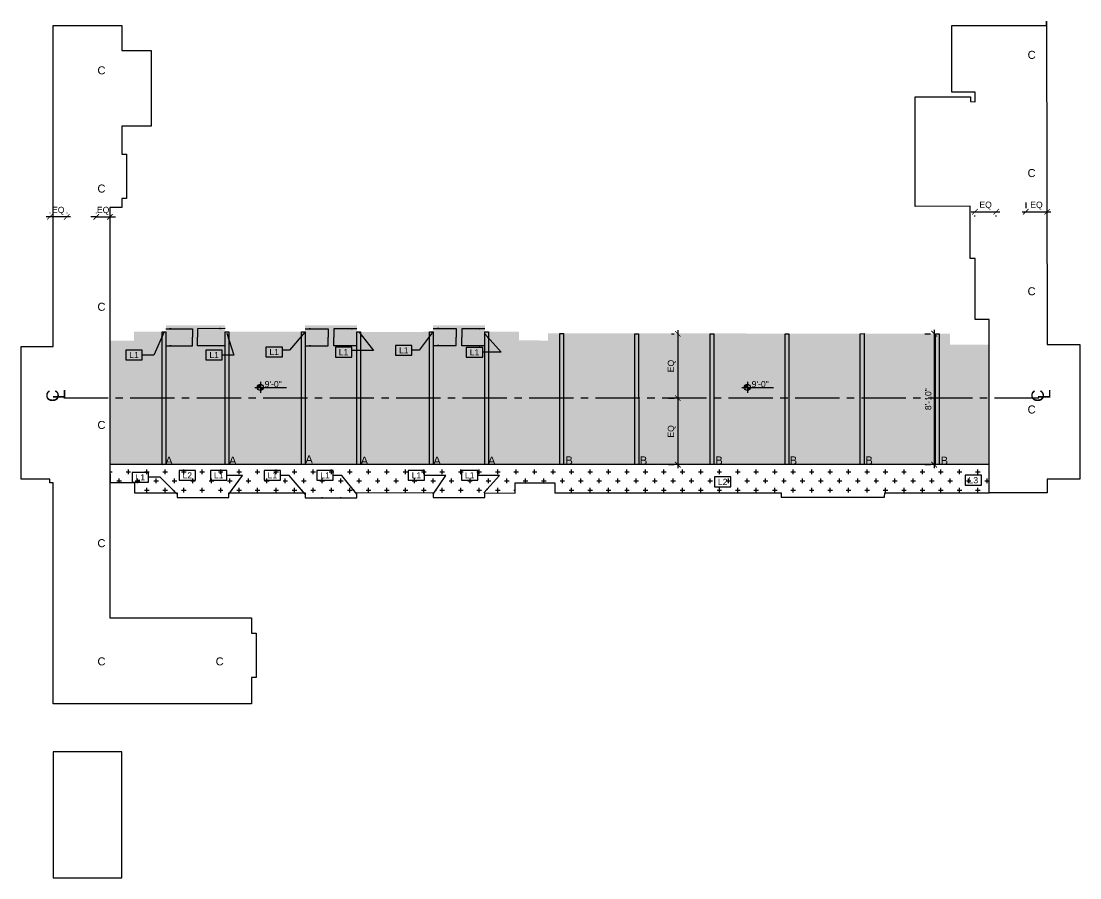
# Model space of a CAD drawing. Header units: inches. Extents: x 491 to 3599, y -1077 to 2028.
# Drawn here: x 491 to 1351, y 430 to 1126 of the extents above; entities that cross this region are included whole.
import ezdxf
from ezdxf.enums import TextEntityAlignment as Align

# ---------------------------------------------------------------- set-up
doc = ezdxf.new("R2010")
doc.units = ezdxf.units.IN
doc.header["$LTSCALE"] = 96
doc.header["$MEASUREMENT"] = 0
doc.linetypes.add('CENTER4', pattern=[0.5625, 0.375, -0.0625, 0.0625, -0.0625])
doc.linetypes.add('HIDDEN2', pattern=[0.1875, 0.125, -0.0625])
for name, color, linetype in [('A-Anno-Clng', 7, 'Continuous'), ('A-ANNO-DIMS', 4, 'Continuous'), ('A-Clng-Exst', 7, 'Continuous'), ('A-Clng-Grid-Neww', 43, 'Continuous'), ('A-Clng-Neww', 94, 'Continuous'), ('A-Clng-Patt', 13, 'Continuous'), ('A-Lite-Neww', 181, 'Continuous')]:
    doc.layers.add(name, color=color, linetype=linetype)
doc.layers.add('Viewport', color=14, linetype='Continuous', plot=False)
doc.styles.add('XFINE_1-2', font='swissl.ttf', dxfattribs={"height": 10})
doc.styles.add('XFINE_1-4', font='swissl.ttf', dxfattribs={"height": 5})
doc.styles.add('XFINE_1-8', font='swissl.ttf', dxfattribs={"height": 10})
doc.dimstyles.new('OTJ_1-4', dxfattribs={"dimscale": 48, "dimtxt": 0.09375, "dimasz": 0.09375, "dimexe": 0.0625, "dimexo": 0.15625, "dimgap": 0.046875, "dimtad": 1, "dimzin": 3, "dimdsep": 46, "dimlunit": 4, "dimtxsty": 'XFINE_1-4', "dimblk": 'ARCHTICK', "dimcen": 0.09, "dimdle": 0.0625, "dimclrd": 15, "dimclre": 15, "dimclrt": 7, "dimadec": 0, "dimazin": 0, "dimtfac": 0.75, "dimtix": 1, "dimtmove": 1, "dimatfit": 3, "dimfxl": 1, "dimfrac": 1, "dimtolj": 1, "dimtzin": 0, "dimarcsym": 0})

# ---------------------------------------------------------------- blocks, each defined once
blk = doc.blocks.new('_ArchTick')
at = {"color": 0, "linetype": 'ByBlock', "const_width": 0.15}
blk.add_lwpolyline([(-0.5, -0.5), (0.5, 0.5)], dxfattribs=at)
blk = doc.blocks.new('*D209')
at = {"layer": 'A-Lite-Neww', "color": 15, "lineweight": -2, "transparency": 16777216}
for p, q in [((1224.72, 872.11), (1229.22, 872.11)), ((1232.22, 875.11), (1232.22, 762.75)), ((1224.72, 765.75), (1229.22, 765.75))]:
    blk.add_line(p, q, dxfattribs=at)
at = {"layer": 'DefPoints', "color": 0, "transparency": 16777216}
for p in [(1232.22, 872.11), (1232.22, 765.75), (1232.22, 765.75)]:
    blk.add_point(p, dxfattribs=at)
at = {"layer": 'A-Lite-Neww', "color": 15, "lineweight": -2, "transparency": 16777216, "xscale": 4.5, "yscale": 4.5, "zscale": 4.5}
for p, rotation in [((1232.22, 872.11), 90), ((1232.22, 765.75), 270)]:
    blk.add_blockref('_ArchTick', p, dxfattribs=dict(at, rotation=rotation))
at = {"layer": 'A-Lite-Neww', "color": 7, "transparency": 16777216, "insert": (1227.4, 818.93), "char_height": 5, "attachment_point": 5, "rotation": 90, "style": 'XFINE_1-4'}
blk.add_mtext('\\A1;8\'-10"', dxfattribs=at)
blk = doc.blocks.new('A$C1E81129E')
at = {"layer": 'A-Anno-Clng'}
h = blk.add_hatch(color=256, dxfattribs=at)
h.dxf.hatch_style = 1
h.paths.add_polyline_path([(3, 0), (0, 0), (0, -3, 0.4142136)])
h.paths.add_polyline_path([(0, 3, 0.4142136), (-3, 0), (0, 0)])
blk.add_line((-5.25, 0), (24.75, 0), dxfattribs=at)
blk.add_lwpolyline([(0, 5.25), (0, -5.25)], dxfattribs=at)
blk.add_circle((0, 0), 3, dxfattribs=at)
blk = doc.blocks.new('Plan Note Tag')
at = {"color": 4}
blk.add_lwpolyline([(28.1, 1.1), (54.7, 1.1), (54.7, 17.1), (28.1, 17.1)], close=True, dxfattribs=at)
at = {"color": 0, "style": 'XFINE_1-8'}
blk.add_attdef('MULTI-NOTE', text='', height=10, dxfattribs=at).set_placement((41.4, 9.1), align=Align.MIDDLE_CENTER)
blk = doc.blocks.new('*D227')
at = {"layer": 'A-Lite-Neww', "color": 15, "lineweight": -2, "transparency": 16777216}
for p, q in [((530.68, 966.94), (510.92, 966.94)), ((513.92, 970.19), (513.92, 969.94)), ((527.68, 970.16), (527.68, 969.94))]:
    blk.add_line(p, q, dxfattribs=at)
at = {"layer": 'DefPoints', "color": 0, "transparency": 16777216}
for p in [(513.92, 966.94), (513.92, 962.69), (527.68, 962.66)]:
    blk.add_point(p, dxfattribs=at)
at = {"layer": 'A-Lite-Neww', "color": 15, "lineweight": -2, "transparency": 16777216, "xscale": 4.5, "yscale": 4.5, "zscale": 4.5, "rotation": 180}
blk.add_blockref('_ArchTick', (513.92, 966.94), dxfattribs=at)
at = {"layer": 'A-Lite-Neww', "color": 15, "lineweight": -2, "transparency": 16777216, "xscale": 4.5, "yscale": 4.5, "zscale": 4.5}
blk.add_blockref('_ArchTick', (527.68, 966.94), dxfattribs=at)
at = {"layer": 'A-Lite-Neww', "color": 7, "transparency": 16777216, "insert": (520.8, 971.94), "char_height": 5, "attachment_point": 5, "style": 'XFINE_1-4'}
blk.add_mtext('\\A1;EQ', dxfattribs=at)
blk = doc.blocks.new('*D228')
at = {"layer": 'A-Lite-Neww', "color": 15, "lineweight": -2, "transparency": 16777216}
for p, q in [((551.68, 966.94), (547.18, 966.94)), ((551.68, 970.16), (551.68, 969.94)), ((551.68, 966.94), (562.75, 966.94)), ((562.75, 970.16), (562.75, 969.94)), ((562.75, 966.94), (567.25, 966.94))]:
    blk.add_line(p, q, dxfattribs=at)
at = {"layer": 'DefPoints', "color": 0, "transparency": 16777216}
for p in [(562.75, 966.94), (551.68, 962.66), (562.75, 962.66)]:
    blk.add_point(p, dxfattribs=at)
at = {"layer": 'A-Lite-Neww', "color": 15, "lineweight": -2, "transparency": 16777216, "xscale": 4.5, "yscale": 4.5, "zscale": 4.5}
blk.add_blockref('_ArchTick', (551.68, 966.94), dxfattribs=at)
at = {"layer": 'A-Lite-Neww', "color": 15, "lineweight": -2, "transparency": 16777216, "xscale": 4.5, "yscale": 4.5, "zscale": 4.5, "rotation": 180}
blk.add_blockref('_ArchTick', (562.75, 966.94), dxfattribs=at)
at = {"layer": 'A-Lite-Neww', "color": 7, "transparency": 16777216, "insert": (557.22, 971.94), "char_height": 5, "attachment_point": 5, "style": 'XFINE_1-4'}
blk.add_mtext('\\A1;EQ', dxfattribs=at)
blk = doc.blocks.new('CENTERLINE BLOCK')
at = {"layer": 'A-ANNO-DIMS', "char_height": 10, "attachment_point": 1, "style": 'XFINE_1-8'}
for s, insert in [('C', (580.64, 2273.22)), ('L', (582.97, 2267.95))]:
    blk.add_mtext_dynamic_manual_height_columns(s, width=21.019, gutter_width=50, heights=[0], dxfattribs=dict(at, insert=insert))
blk = doc.blocks.new('*D229')
at = {"layer": 'A-Lite-Neww', "color": 15, "lineweight": -2, "transparency": 16777216}
for p, q in [((1262.29, 971.12), (1285.61, 971.12)), ((1265.29, 967.37), (1265.29, 968.12)), ((1282.61, 967.37), (1282.61, 968.12))]:
    blk.add_line(p, q, dxfattribs=at)
at = {"layer": 'DefPoints', "color": 0, "transparency": 16777216}
for p in [(1265.29, 974.87), (1282.61, 974.87), (1282.61, 971.12)]:
    blk.add_point(p, dxfattribs=at)
at = {"layer": 'A-Lite-Neww', "color": 15, "lineweight": -2, "transparency": 16777216, "xscale": 4.5, "yscale": 4.5, "zscale": 4.5, "rotation": 180}
blk.add_blockref('_ArchTick', (1265.29, 971.12), dxfattribs=at)
at = {"layer": 'A-Lite-Neww', "color": 15, "lineweight": -2, "transparency": 16777216, "xscale": 4.5, "yscale": 4.5, "zscale": 4.5}
blk.add_blockref('_ArchTick', (1282.61, 971.12), dxfattribs=at)
at = {"layer": 'A-Lite-Neww', "color": 7, "transparency": 16777216, "insert": (1273.95, 976.12), "char_height": 5, "attachment_point": 5, "style": 'XFINE_1-4'}
blk.add_mtext('\\A1;EQ', dxfattribs=at)
blk = doc.blocks.new('*D230')
at = {"layer": 'A-Lite-Neww', "color": 15, "lineweight": -2, "transparency": 16777216}
for p, q in [((1306.61, 978.62), (1306.61, 974.12)), ((1303.61, 971.12), (1327, 971.12)), ((1324, 963.62), (1324, 968.12))]:
    blk.add_line(p, q, dxfattribs=at)
at = {"layer": 'DefPoints', "color": 0, "transparency": 16777216}
for p in [(1306.61, 971.12), (1324, 971.12), (1324, 971.12)]:
    blk.add_point(p, dxfattribs=at)
at = {"layer": 'A-Lite-Neww', "color": 15, "lineweight": -2, "transparency": 16777216, "xscale": 4.5, "yscale": 4.5, "zscale": 4.5, "rotation": 180}
blk.add_blockref('_ArchTick', (1306.61, 971.12), dxfattribs=at)
at = {"layer": 'A-Lite-Neww', "color": 15, "lineweight": -2, "transparency": 16777216, "xscale": 4.5, "yscale": 4.5, "zscale": 4.5}
blk.add_blockref('_ArchTick', (1324, 971.12), dxfattribs=at)
at = {"layer": 'A-Lite-Neww', "color": 7, "transparency": 16777216, "insert": (1315.31, 976.12), "char_height": 5, "attachment_point": 5, "style": 'XFINE_1-4'}
blk.add_mtext('\\A1;EQ', dxfattribs=at)
blk = doc.blocks.new('*D231')
at = {"color": 15, "lineweight": -2, "transparency": 16777216}
for p, q in [((1018.78, 872), (1021.04, 872)), ((1024.04, 875), (1024.04, 816.69)), ((1018.78, 819.69), (1021.04, 819.69))]:
    blk.add_line(p, q, dxfattribs=at)
at = {"layer": 'DefPoints', "color": 0, "transparency": 16777216}
for p in [(1026.28, 872), (1024.04, 819.69), (1026.28, 819.69)]:
    blk.add_point(p, dxfattribs=at)
at = {"color": 15, "lineweight": -2, "transparency": 16777216, "xscale": 4.5, "yscale": 4.5, "zscale": 4.5}
for p, rotation in [((1024.04, 872), 90), ((1024.04, 819.69), 270)]:
    blk.add_blockref('_ArchTick', p, dxfattribs=dict(at, rotation=rotation))
at = {"color": 7, "transparency": 16777216, "insert": (1019.04, 845.84), "char_height": 5, "attachment_point": 5, "rotation": 90, "style": 'XFINE_1-4'}
blk.add_mtext('\\A1;EQ', dxfattribs=at)
blk = doc.blocks.new('*D232')
at = {"color": 15, "lineweight": -2, "transparency": 16777216}
for p, q in [((1016.54, 819.69), (1021.04, 819.69)), ((1024.04, 822.69), (1024.04, 762.75)), ((1016.54, 765.75), (1021.04, 765.75))]:
    blk.add_line(p, q, dxfattribs=at)
at = {"layer": 'DefPoints', "color": 0, "transparency": 16777216}
for p in [(1024.04, 819.69), (1024.04, 765.75), (1024.04, 765.75)]:
    blk.add_point(p, dxfattribs=at)
at = {"color": 15, "lineweight": -2, "transparency": 16777216, "xscale": 4.5, "yscale": 4.5, "zscale": 4.5}
for p, rotation in [((1024.04, 819.69), 90), ((1024.04, 765.75), 270)]:
    blk.add_blockref('_ArchTick', p, dxfattribs=dict(at, rotation=rotation))
at = {"color": 7, "transparency": 16777216, "insert": (1019.04, 792.72), "char_height": 5, "attachment_point": 5, "rotation": 90, "style": 'XFINE_1-4'}
blk.add_mtext('\\A1;EQ', dxfattribs=at)

msp = doc.modelspace()

# ---------------------------------------------------------------- hatches: boundary and pattern name
at = {"layer": 'A-Clng-Patt'}
h = msp.add_hatch(dxfattribs=at)
h.set_pattern_fill('AR-SAND', color=256, scale=3)
h.set_pattern_definition([(37.5, (-59.2745, -173.631), (-0.18898, 5.780471), [0, -4.56, 0, -5.1, 0, -4.875]), (7.5, (-59.2745, -173.631), (5.30933, 8.466438), [0, -2.46, 0, -4.11, 0, -1.575]), (327.5, (-62.9645, -173.631), (9.342426, 0.016977), [0, -1.5, 0, -5.4, 0, -7.05]), (317.5, (-62.9645, -173.631), (9.01838, 2.633027), [0, -0.75, 0, -3.54, 0, -4.05])])
h.paths.add_polyline_path([(562.741, 866.5), (562.75, 765.75), (581.66, 765.75), (577.802, 765.75), (612.357, 765.75), (616.215, 765.75), (658.215, 765.75), (658.215, 765.753), (720.252, 765.748), (720.252, 765.727), (762.256, 765.773), (762.256, 765.75), (824.252, 765.75), (824.26, 765.75), (866.252, 765.75), (865.784, 765.75), (890.504, 765.75), (890.972, 765.75), (922.972, 765.75), (1277, 765.75), (1277, 863.25), (1245, 863.25), (1245, 872.125), (918.518, 872.368), (918.518, 866.5), (895.018, 866.718), (895.018, 873.625), (867.28, 873.625), (867.28, 878.986), (825.288, 878.986), (825.28, 873.611), (763.28, 873.537), (763.408, 878.913), (721.28, 878.986), (721.28, 873.611), (656.28, 873.611), (656.28, 878.986), (608.28, 878.986), (608.28, 874.424), (608.28, 873.611), (582.285, 873.625), (582.275, 866.5)])
h = msp.add_hatch(dxfattribs=at)
h.set_pattern_fill('CROSS', color=256, scale=30, style=0)
h.set_pattern_definition([(0, (-864.17, -3215.01), (7.5, 7.5), [3.75, -11.25]), (90, (-862.295, -3216.885), (-7.5, 7.5), [3.75, -11.25])])
h.paths.add_polyline_path([(562.78, 765.75), (562.854, 751.236), (582.687, 751.236), (582.687, 742.736), (617.242, 742.736), (617.242, 739.051), (659.242, 738.986), (659.242, 742.736), (721.28, 742.736), (721.202, 738.817), (763.28, 738.817), (763.285, 742.991), (825.28, 742.736), (825.28, 738.986), (867.294, 739.146), (867.28, 742.736), (892, 742.707), (892.019, 751), (924, 751), (924.019, 742.736), (1108, 742.75), (1108, 739.25), (1191.837, 739.25), (1192, 742.75), (1277, 742.75), (1277, 765.75)])

# ---------------------------------------------------------------- linework, layer by layer
at = {"layer": 'A-ANNO-DIMS', "linetype": 'CENTER4'}
msp.add_line((1317.228, 819.688), (521.492, 819.688), dxfattribs=at)
at = {"layer": 'A-Clng-Grid-Neww'}
for points in [[(516.668, 1122.375), (572.499, 1122.375), (572.499, 1102), (596.249, 1102), (596.249, 1040.5), (572.499, 1040.5), (572.499, 1018), (576.249, 1018), (576.249, 982), (572.499, 982), (572.499, 974.5), (562.75, 974.5), (562.75, 641.25), (677.75, 641.25), (677.75, 628.924), (681.5, 628.924), (681.5, 592.924), (677.75, 592.924), (677.75, 571.438), (572.5, 571.438), (572.5, 571.438), (516.668, 571.438), (516.668, 751), (514, 751), (514, 754), (490.669, 754), (490.669, 861.736), (516.668, 861.736)], [(1246.499, 1122.249), (1265.5, 1122.249), (1265.689, 1122.375), (1323.482, 1122.375), (1323.482, 1125.896), (1324, 863.25), (1350.5, 863.25), (1350.5, 754), (1324, 754), (1324, 742.75), (1277, 742.75), (1277, 883.75), (1265.5, 883.75), (1265.5, 933.056), (1261.307, 933.056), (1261.428, 969.056), (1261.428, 969.056), (1261.54, 975.75), (1216.749, 975.311), (1216.748, 1064.5), (1261.75, 1064.5), (1261.75, 1060.542), (1265.5, 1060.524), (1265.5, 1068.25), (1246.499, 1068.25)]]:
    msp.add_lwpolyline(points, close=True, dxfattribs=at)
at = {"layer": 'A-Clng-Neww'}
msp.add_lwpolyline([(562.78, 765.75), (562.854, 751.236), (582.687, 751.236), (582.687, 742.736), (617.242, 742.736), (617.242, 739.051), (659.242, 738.986), (659.242, 742.736), (721.28, 742.736), (721.202, 738.817), (763.28, 738.817), (763.285, 742.991), (825.28, 742.736), (825.28, 738.986), (867.294, 739.146), (867.28, 742.736), (892, 742.707), (892.019, 751), (924, 751), (924.019, 742.736), (1108, 742.75), (1108, 739.25), (1191.837, 739.25), (1192, 742.75), (1277, 742.75), (1277, 765.75)], close=True, dxfattribs=at)
at = {"layer": 'A-Lite-Neww'}
for points in [[(605.279, 765.697), (605.279, 873.611), (608.28, 873.611), (608.271, 765.748)], [(656.28, 765.748), (656.28, 873.611), (659.28, 873.611), (659.271, 765.748)], [(718.281, 765.75), (718.227, 873.611), (721.28, 873.611), (721.349, 765.75)], [(763.28, 765.741), (763.28, 873.611), (766.28, 873.611), (766.272, 765.759)], [(822.28, 765.75), (822.28, 873.611), (825.28, 873.611), (825.271, 765.75)], [(867.28, 765.75), (867.276, 873.625), (870.287, 873.625), (870.283, 765.75)], [(928.217, 765.75), (928.201, 872.125), (931.201, 872.125), (931.208, 765.75)], [(989.091, 765.763), (989.091, 872.111), (991.986, 872.111), (992.208, 765.75)], [(1050.217, 765.745), (1050.217, 872.111), (1053.217, 872.111), (1053.208, 765.745)], [(1111.217, 765.745), (1111.217, 872.111), (1114.217, 872.111), (1114.208, 765.745)], [(1172.222, 765.738), (1172.222, 872.107), (1175.222, 872.115), (1175.213, 765.745)], [(1233.222, 765.73), (1233.222, 872.111), (1236.222, 872.111), (1236.213, 765.73)]]:
    msp.add_lwpolyline(points, close=True, dxfattribs=at)
at = {"layer": 'Viewport'}
msp.add_lwpolyline([(572.5, 532.562), (516.668, 532.562), (516.668, 430.186), (572.5, 430.186)], close=True, dxfattribs=at)

# ---------------------------------------------------------------- block references
at = {"layer": 'A-Anno-Clng', "xscale": 0.5, "yscale": 0.5, "zscale": 0.5}
for p, values in [((675.445, 852.642), {'MULTI-NOTE': 'L1'}), ((731.786, 852.568), {'MULTI-NOTE': 'L1'}), ((780.727, 854.025), {'MULTI-NOTE': 'L1'}), ((838.173, 852.4), {'MULTI-NOTE': 'L1'}), ((561.676, 850.224), {'MULTI-NOTE': 'L1'}), ((626.682, 850.224), {'MULTI-NOTE': 'L1'}), ((566.744, 750.889), {'MULTI-NOTE': 'L1'}), ((604.862, 752.492), {'MULTI-NOTE': 'L2'}), ((630.375, 752.492), {'MULTI-NOTE': 'L1'}), ((673.975, 752.492), {'MULTI-NOTE': 'L1'}), ((716.82, 752.492), {'MULTI-NOTE': 'L1'}), ((791.015, 752.492), {'MULTI-NOTE': 'L1'}), ((834.241, 752.492), {'MULTI-NOTE': 'L1'}), ((1243.321, 748.542), {'MULTI-NOTE': 'L3'}), ((1039.764, 747.193), {'MULTI-NOTE': 'L2'})]:
    msp.add_blockref('Plan Note Tag', p, dxfattribs=at).add_auto_attribs(values)
at = {"layer": 'A-Anno-Clng', "xscale": 0.8543929426093293, "yscale": 0.8543929426093293, "zscale": 0.8543929426093293}
for p in [(684.958, 828.488), (1080.511, 828.488)]:
    msp.add_blockref('A$C1E81129E', p, dxfattribs=at)
at = {"layer": 'A-Clng-Exst', "linetype": 'HIDDEN2', "rotation": 90}
for p in [(2784.367, 235.957), (3584.457, 235.957)]:
    msp.add_blockref('CENTERLINE BLOCK', p, dxfattribs=at)

# ---------------------------------------------------------------- texts
at = {"layer": 'A-Anno-Clng', "char_height": 5, "attachment_point": 1, "style": 'XFINE_1-2'}
for insert in [(688.399, 833.644), (1083.952, 833.644)]:
    msp.add_mtext_dynamic_manual_height_columns('9\'-0"', width=11.37661, gutter_width=50, heights=[0], dxfattribs=dict(at, insert=insert))
at = {"layer": 'A-Lite-Neww', "char_height": 6.5, "width": 48.06, "attachment_point": 5, "style": 'XFINE_1-8'}
for s, insert in [('C', (1311.337, 1098.5)), ('C', (555.884, 1085.914)), ('C', (1311.337, 1002.5)), ('C', (555.884, 989.914)), ('C', (1311.337, 906.5)), ('C', (555.884, 893.914)), ('C', (1311.337, 810.5)), ('C', (555.884, 797.914)), ('A', (610.733, 768.909)), ('A', (662.501, 769.094)), ('A', (724.498, 770.08)), ('A', (769.444, 769.094)), ('A', (828.428, 769.094)), ('A', (872.824, 769.094)), ('B', (935.7, 769.176)), ('B', (996.17, 769.176)), ('B', (1057.446, 769.176)), ('B', (1117.859, 769.176)), ('B', (1179.33, 769.176)), ('B', (1240.439, 769.005)), ('C', (555.884, 701.914)), ('C', (555.884, 605.914)), ('C', (651.884, 605.914))]:
    msp.add_mtext(s, dxfattribs=dict(at, insert=insert))

# ---------------------------------------------------------------- dimensions: what is measured, and where the dimension line sits
for base, p1, p2, picture, middle in [((1024.037, 819.688), (1026.278, 872), (1026.278, 819.688), '*D231', (1019.037, 845.844)), ((1024.037, 765.75), (1024.037, 819.688), (1024.037, 765.75), '*D232', (1019.037, 792.719))]:
    dim = msp.add_linear_dim(base=base, p1=p1, p2=p2, angle=90, text='EQ', dimstyle='OTJ_1-4')
    dim.commit()
    dim.dimension.update_dxf_attribs({"geometry": picture, "text_midpoint": middle})
at = {"layer": 'A-Lite-Neww'}
for base, p1, p2, picture, middle in [((513.921, 966.936), (527.685, 962.664), (513.921, 962.688), '*D227', (520.803, 971.935)), ((562.75, 966.936), (551.685, 962.664), (562.75, 962.664), '*D228', (557.217, 971.935)), ((1282.611, 971.118), (1265.287, 974.874), (1282.611, 974.874), '*D229', (1273.949, 976.118)), ((1324, 971.118), (1306.611, 971.118), (1324, 971.118), '*D230', (1315.306, 976.118))]:
    dim = msp.add_linear_dim(base=base, p1=p1, p2=p2, text='EQ', dimstyle='OTJ_1-4', dxfattribs=at)
    dim.commit()
    dim.dimension.update_dxf_attribs({"geometry": picture, "text_midpoint": middle})
dim = msp.add_linear_dim(base=(1232.222, 765.75), p1=(1232.222, 872.111), p2=(1232.222, 765.75), angle=90, dimstyle='OTJ_1-4', override={"dimdec": 0}, dxfattribs=at)
dim.commit()
dim.dimension.update_dxf_attribs({"geometry": '*D209', "text_midpoint": (1227.402, 818.931)})

# ---------------------------------------------------------------- leaders
at = {"layer": 'A-Anno-Clng'}
for points in [[(825.412, 876.293), (844.02, 876.293), (844.02, 869.392)], [(606.779, 873.611), (598.492, 854.78), (589.042, 854.78)], [(608.228, 876.125), (629.739, 876.125), (629.739, 869.224)], [(608.228, 862.324), (629.739, 862.324), (629.739, 869.224)], [(656.28, 876.299), (633.903, 876.125), (633.903, 869.224)], [(656.28, 862.324), (633.903, 862.324), (633.903, 869.224)], [(657.78, 872.625), (663.498, 854.78), (654.048, 854.78)], [(721.28, 873.611), (708.614, 858.582), (702.811, 858.582)], [(721.367, 876.091), (739.974, 876.091), (739.974, 869.19)], [(721.367, 862.289), (739.974, 862.289), (739.974, 869.19)], [(763.335, 876.125), (744.727, 876.125), (744.727, 869.224)], [(763.335, 862.324), (744.727, 862.324), (744.727, 869.224)], [(764.946, 873.539), (776.695, 858.508), (759.152, 858.508)], [(825.28, 873.826), (813.896, 858.582), (808.093, 858.582)], [(825.412, 862.491), (844.02, 862.491), (844.02, 869.392)], [(867.251, 876.125), (848.644, 876.125), (848.644, 869.224)], [(867.251, 862.324), (848.644, 862.324), (848.644, 869.224)], [(867.28, 871.986), (880.453, 856.957), (865.539, 856.957)], [(659.242, 741.75), (670.494, 757.049), (657.741, 757.049)], [(721.26, 741.71), (708.25, 757.049), (701.341, 757.049)], [(763.284, 741.749), (751.094, 757.049), (744.186, 757.049)], [(825.28, 741.75), (835.647, 757.049), (818.381, 757.049)], [(866.463, 742.737), (879.138, 757.049), (861.607, 757.049)], [(617.465, 741.75), (603.565, 755.445), (594.11, 755.445)]]:
    msp.add_leader(points, dimstyle='OTJ_1-4', dxfattribs=at)

doc.saveas('drawing.dxf')
